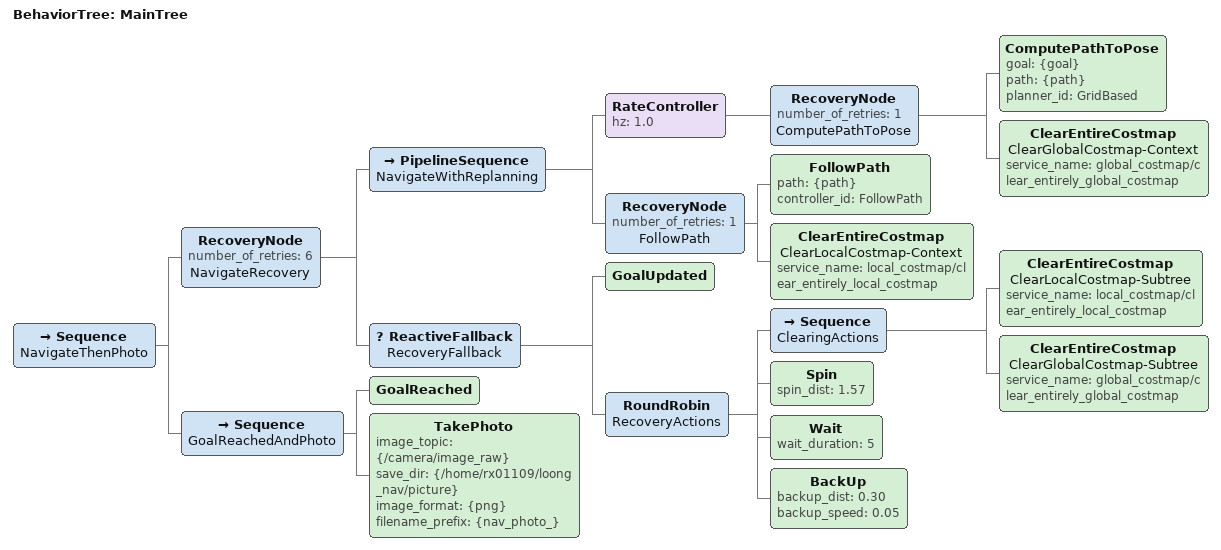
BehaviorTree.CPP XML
<root main_tree_to_execute="MainTree">
  <BehaviorTree ID="MainTree">
    <Sequence name="NavigateThenPhoto">
      <RecoveryNode number_of_retries="6" name="NavigateRecovery">
        <PipelineSequence name="NavigateWithReplanning">
          <RateController hz="1.0">
            <RecoveryNode number_of_retries="1" name="ComputePathToPose">
              <ComputePathToPose goal="{goal}" path="{path}" planner_id="GridBased"/>
              <ClearEntireCostmap name="ClearGlobalCostmap-Context" service_name="global_costmap/clear_entirely_global_costmap"/>
            </RecoveryNode>
          </RateController>
          <RecoveryNode number_of_retries="1" name="FollowPath">
            <FollowPath path="{path}" controller_id="FollowPath"/>
            <ClearEntireCostmap name="ClearLocalCostmap-Context" service_name="local_costmap/clear_entirely_local_costmap"/>
          </RecoveryNode>
        </PipelineSequence>
        <ReactiveFallback name="RecoveryFallback">
          <GoalUpdated/>
          <RoundRobin name="RecoveryActions">
            <Sequence name="ClearingActions">
              <ClearEntireCostmap name="ClearLocalCostmap-Subtree" service_name="local_costmap/clear_entirely_local_costmap"/>
              <ClearEntireCostmap name="ClearGlobalCostmap-Subtree" service_name="global_costmap/clear_entirely_global_costmap"/>
            </Sequence>
            <Spin spin_dist="1.57"/>
            <Wait wait_duration="5"/>
            <BackUp backup_dist="0.30" backup_speed="0.05"/>
          </RoundRobin>
        </ReactiveFallback>
      </RecoveryNode>
      <!-- 新增，到达目标后拍照 -->
      <Sequence name="GoalReachedAndPhoto">
        <GoalReached/>
        <TakePhoto
          image_topic="{/camera/image_raw}"
          save_dir="{/home/rx01109/loong_nav/picture}"
          image_format="{png}"
          filename_prefix="{nav_photo_}"/>
      </Sequence>
    </Sequence>
  </BehaviorTree>
</root>
